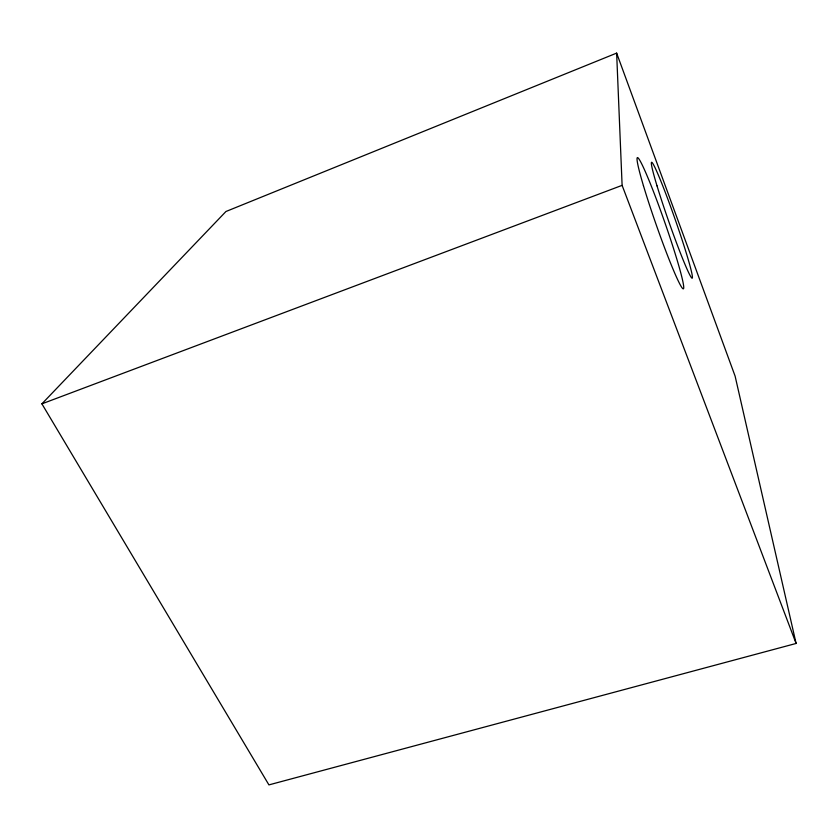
<?xml version="1.0" encoding="UTF-8"?>
<svg xmlns="http://www.w3.org/2000/svg" width="838" height="838" viewBox="0 0 838 838"><rect width="100%" height="100%" fill="white"/><g stroke="black" fill="none" stroke-linecap="round" stroke-linejoin="round"><path stroke-width="1.26" d="M41.9 403.843L225.946 211.501L616.642 53.108L735.115 376.147L796.1 643.458L268.925 784.892L41.9 403.843L622.11 185.355L616.642 53.108M622.11 185.355L796.1 643.458M643.427 185.648A69.512 4.441 70.7 0 0 682.781 288.607A69.512 4.441 70.7 0 0 654.96 195.443A69.512 4.441 70.7 0 0 643.427 185.648M657.023 185.868A61.373 3.362 70.7 0 0 691.528 277.755A61.373 3.362 70.7 0 0 666.985 196.857A61.373 3.362 70.7 0 0 657.023 185.868"/></g></svg>
